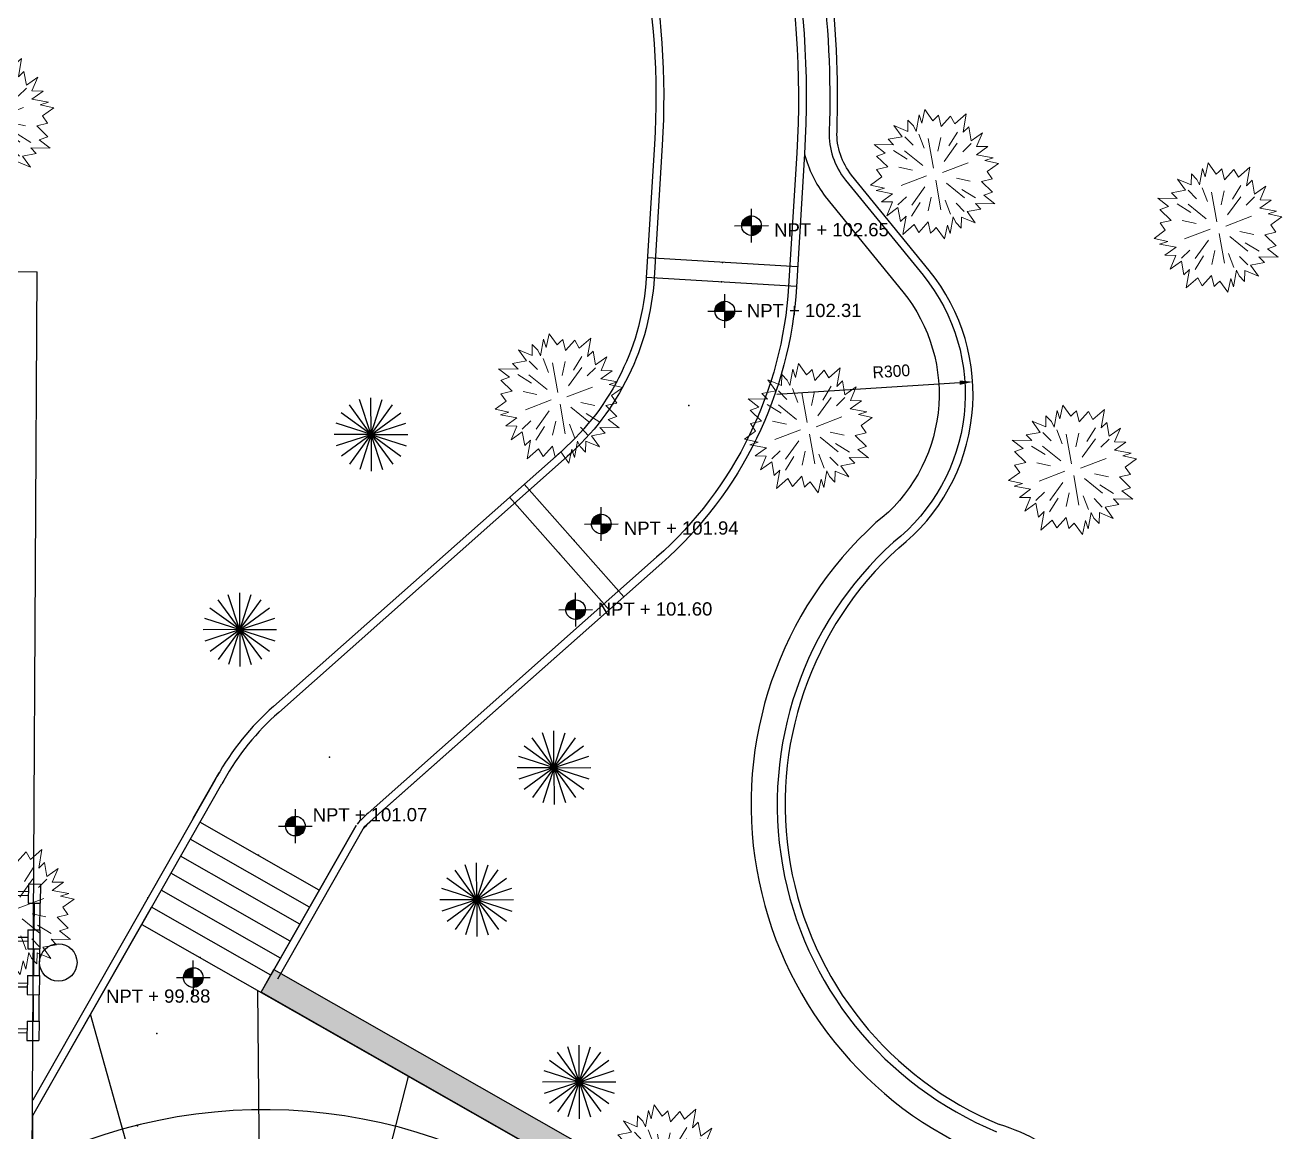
# Model space of a CAD drawing. Header units: millimetres. Extents: x 793 to 3159, y 750 to 2095.
# Drawn here: x 1304.18 to 1323.41, y 1032.08 to 1049.01 of the extents above; entities that cross this region are included whole.
import ezdxf

# ---------------------------------------------------------------- set-up
doc = ezdxf.new("R2010")
doc.units = ezdxf.units.MM
doc.linetypes.add('XR-CASETA$0$CONTINUA', pattern=[0])
for name, color, linetype in [('CVL_PT_PROY', 1, 'Continuous'), ('ID-COTAS', 1, 'Continuous'), ('XR-CASETA$0$A-DETALLES', 6, 'Continuous'), ('XR-CASETA$0$A-EQUIPOS', 1, 'Continuous'), ('XR-CASETA$0$A-NIVEL', 4, 'Continuous'), ('XR-CASETA$0$A-Piso', 1, 'Continuous'), ('XR-CASETA$0$A-PROY', 252, 'Continuous'), ('XR-CASETA$0$A-TEXTO', 1, 'Continuous'), ('XR-CASETA$0$POLIVALENTE$0$A-VEGETACION', 65, 'Continuous'), ('XR-CASETA$1$A-MUROS-BAJO', 3, 'Continuous'), ('XR-CASETA$1$A-PISOS', 1, 'Continuous')]:
    doc.layers.add(name, color=color, linetype=linetype)
doc.layers.add('PLANTAS', color=64, linetype='Continuous', lineweight=5)
doc.styles.add('TEXT', font='GOTHIC.TTF')
doc.styles.add('XR-CASETA$0$kobalt', font='arial.ttf')
doc.dimstyles.new('DIM-GRAL-100', dxfattribs={"dimtxt": 0.18, "dimasz": 0.2, "dimexe": 0.09, "dimexo": 0.05, "dimgap": 0.03, "dimtad": 1, "dimlfac": 100, "dimrnd": 0.2, "dimzin": 12, "dimdsep": 46, "dimtxsty": 'TEXT', "dimcen": 0.09, "dimclrd": 256, "dimclre": 2, "dimclrt": 3, "dimadec": 3, "dimazin": 3, "dimtfac": 1, "dimtofl": 0, "dimtmove": 2, "dimatfit": 3, "dimfxl": 0.09, "dimarcsym": 0})

# ---------------------------------------------------------------- blocks, each defined once
blk = doc.blocks.new('ARBUST~5')
at = {"layer": 'PLANTAS'}
for p, q in [((-0.04871503003803923, 0.1843103827868759), (-0.03871503003804833, 0.2343103827868731)), ((-0.03871503003804833, 0.2343103827868731), (-0.008715030038047189, 0.194310382786874)), ((-0.0987150300380506, 0.1543103827868748), (-0.0987150300380506, 0.194310382786874)), ((-0.0987150300380506, 0.194310382786874), (-0.07871503003804037, 0.1743103827868779)), ((-0.06871503003804946, 0.1543103827868748), (-0.05871503003805856, 0.21431038278687)), ((-0.05871503003805856, 0.21431038278687), (-0.04871503003803923, 0.1843103827868759)), ((-0.008715030038047189, 0.194310382786874), (0.001284969961943716, 0.2043103827868791)), ((0.001284969961943716, 0.2043103827868791), (0.01128496996196304, 0.21431038278687)), ((0.01128496996196304, 0.21431038278687), (0.02128496996195395, 0.1743103827868779)), ((0.02128496996195395, 0.1743103827868779), (0.05440996996196645, 0.2124353827868717)), ((0.07128496996196532, 0.1843103827868759), (0.05440996996196645, 0.2124353827868717)), ((0.07128496996196532, 0.1843103827868759), (0.1119099699619426, 0.2211853827868779)), ((0.1012849699619665, 0.1543103827868748), (0.1119099699619426, 0.2211853827868779)), ((-0.1487150300380335, 0.1743103827868779), (-0.0987150300380506, 0.1543103827868748)), ((-0.1187150300380324, 0.1343103827868717), (-0.1487150300380335, 0.1743103827868779)), ((-0.07871503003804037, 0.1743103827868779), (-0.06871503003804946, 0.1543103827868748)), ((-0.05871503003805856, 0.1443103827868768), (-0.03871503003804833, 0.09431038278687964)), ((0.08128496996195622, 0.1543103827868748), (0.05128496996195508, 0.1043103827868705)), ((0.1012849699619665, 0.1543103827868748), (0.1212849699619483, 0.1743103827868779)), ((0.1212849699619483, 0.1743103827868779), (0.1312849699619676, 0.1243103827868737)), ((0.1312849699619676, 0.1243103827868737), (0.1712849699619596, 0.1543103827868748)), ((0.1712849699619596, 0.1543103827868748), (0.1512849699619494, 0.1043103827868705)), ((-0.1787150300380347, 0.07431038278686941), (-0.2187150300380551, 0.1043103827868705)), ((-0.1487150300380335, 0.1043103827868705), (-0.2180900300380415, 0.1043103827868705)), ((-0.1687150300380438, 0.1243103827868737), (-0.1187150300380324, 0.1343103827868717)), ((-0.1487150300380335, 0.1043103827868705), (-0.1687150300380438, 0.1243103827868737)), ((-0.1087150300380415, 0.1343103827868717), (-0.07871503003804037, 0.1043103827868705)), ((-0.02434003003804719, 0.1293103827868762), (-0.003715030038051736, 0.02243538278687396)), ((0.01128496996196304, 0.08431038278687453), (0.02128496996195395, 0.1343103827868717)), ((0.08128496996195622, 0.1143103827868757), (0.03503496996194144, 0.04743538278687964)), ((0.1312849699619676, 0.1143103827868757), (0.1012849699619665, 0.08431038278687453)), ((0.1912849699619414, 0.1043103827868705), (0.1512849699619494, 0.07431038278686941)), ((0.1512849699619494, 0.1043103827868705), (0.1912849699619414, 0.1043103827868705)), ((-0.1687150300380438, 0.02431038278687225), (-0.2099650300380347, 0.06306038278687964)), ((-0.1787150300380347, 0.07431038278686941), (-0.2093400300380495, 0.06306038278687964)), ((-0.1487150300380335, 0.08431038278687453), (-0.0987150300380506, 0.05431038278687339)), ((-0.1087150300380415, 0.08431038278687453), (-0.04246503003804492, 0.03243538278687907)), ((0.1512849699619494, 0.07431038278686941), (0.2112849699619517, 0.0643103827868785)), ((0.2112849699619517, 0.0643103827868785), (0.1812849699619505, 0.05431038278687339)), ((0.1812849699619505, 0.05431038278687339), (0.2312849699619619, 0.04431038278687538)), ((-0.2087150300380358, 0.01431038278687424), (-0.1687150300380438, 0.02431038278687225)), ((-0.1893400300380392, -0.0119396172131232), (-0.2087150300380358, 0.01431038278687424)), ((-0.07871503003804037, 0.01431038278687424), (-0.1287150300380517, 0.02431038278687225)), ((0.1212849699619483, 0.04431038278687538), (0.02940996996196077, 0.00743538278687339)), ((0.2312849699619619, 0.04431038278687538), (0.1912849699619414, 0.01431038278687424)), ((0.1912849699619414, 0.01431038278687424), (0.2100349699619528, -0.0119396172131232)), ((-0.2293400300380313, -0.04193961721312434), (-0.1893400300380392, -0.0119396172131232)), ((-0.1793400300380483, -0.05193961721312945), (-0.2293400300380313, -0.04193961721312434)), ((-0.1193400300380461, -0.04193961721312434), (-0.02746503003805856, -0.005064617213129452)), ((-0.07934003003805401, -0.1119396172131246), (-0.03309003003803923, -0.04506461721312149)), ((0.0262849699619494, -0.1269396172131252), (0.005659969961953948, -0.02006461721313002)), ((0.1106599699619437, -0.08193961721313059), (0.04440996996194713, -0.03006461721312093)), ((0.08065996996194258, -0.0119396172131232), (0.1306599699619539, -0.02193961721312832)), ((0.2106599699619665, -0.0119396172131232), (0.170659969961946, -0.02193961721312832)), ((0.170659969961946, -0.02193961721312832), (0.2119099699619653, -0.06068961721312149)), ((-0.2093400300380495, -0.06193961721312036), (-0.1793400300380483, -0.05193961721312945)), ((-0.1493400300380472, -0.07193961721312547), (-0.2093400300380495, -0.06193961721312036)), ((-0.1893400300380392, -0.1019396172131266), (-0.1493400300380472, -0.07193961721312547)), ((-0.129340030038037, -0.1119396172131246), (-0.09934003003803582, -0.08193961721313059)), ((-0.00934003003803241, -0.08193961721313059), (-0.01934003003805174, -0.1319396172131277)), ((0.1506599699619642, -0.08193961721313059), (0.1006599699619528, -0.05193961721312945)), ((0.1806599699619653, -0.07193961721312547), (0.2112849699619517, -0.06068961721312149)), ((0.1806599699619653, -0.07193961721312547), (0.2206599699619574, -0.1019396172131266)), ((-0.1493400300380472, -0.1019396172131266), (-0.1893400300380392, -0.1019396172131266)), ((-0.1693400300380574, -0.1519396172131238), (-0.1493400300380472, -0.1019396172131266)), ((-0.129340030038037, -0.1219396172131226), (-0.1693400300380574, -0.1519396172131238)), ((-0.1193400300380461, -0.1719396172131269), (-0.129340030038037, -0.1219396172131226)), ((-0.07934003003805401, -0.1519396172131238), (-0.04934003003805287, -0.1019396172131266)), ((0.06065996996196077, -0.1419396172131258), (0.04065996996195054, -0.0919396172131215)), ((0.1106599699619437, -0.1319396172131277), (0.08065996996194258, -0.1019396172131266)), ((0.170659969961946, -0.1219396172131226), (0.120659969961963, -0.1319396172131277)), ((0.120659969961963, -0.1319396172131277), (0.1506599699619642, -0.1719396172131269)), ((0.1506599699619642, -0.1019396172131266), (0.2200349699619437, -0.1019396172131266)), ((0.1506599699619642, -0.1019396172131266), (0.170659969961946, -0.1219396172131226)), ((-0.09934003003803582, -0.1519396172131238), (-0.1193400300380461, -0.1719396172131269)), ((-0.09934003003803582, -0.1519396172131238), (-0.1099650300380404, -0.2188146172131269)), ((-0.01934003003805174, -0.1719396172131269), (-0.05246503003803582, -0.2100646172131277)), ((-0.00934003003803241, -0.211939617213126), (-0.01934003003805174, -0.1719396172131269)), ((0.07065996996195167, -0.1519396172131238), (0.06065996996196077, -0.211939617213126)), ((0.08065996996194258, -0.1719396172131269), (0.07065996996195167, -0.1519396172131238)), ((0.1006599699619528, -0.19193961721313), (0.08065996996194258, -0.1719396172131269)), ((0.1506599699619642, -0.1719396172131269), (0.1006599699619528, -0.1519396172131238)), ((0.1006599699619528, -0.1519396172131238), (0.1006599699619528, -0.19193961721313)), ((-0.06934003003803468, -0.1819396172131249), (-0.1099650300380404, -0.2188146172131269)), ((-0.06934003003803468, -0.1819396172131249), (-0.05246503003803582, -0.2100646172131277)), ((0.0006599699619584953, -0.2019396172131209), (-0.00934003003803241, -0.211939617213126)), ((0.0106599699619494, -0.19193961721313), (0.0006599699619584953, -0.2019396172131209)), ((0.04065996996195054, -0.2319396172131221), (0.0106599699619494, -0.19193961721313)), ((0.05065996996194144, -0.1819396172131249), (0.04065996996195054, -0.2319396172131221)), ((0.06065996996196077, -0.211939617213126), (0.05065996996194144, -0.1819396172131249))]:
    blk.add_line(p, q, dxfattribs=at)
blk = doc.blocks.new('XR-CASETA$0$TALUD')
at = {"layer": 'XR-CASETA$0$A-DETALLES'}
for p in [(2330.752627120654, 753.3849494958351), (2371.827294600838, 720.1243533918725)]:
    blk.add_line(p, (2372.445077868393, 752.5915068893034), dxfattribs=at)
blk = doc.blocks.new('XR-CASETA$0$NIVEL')
for p, q in [((0, -0.2554373083977452), (0, 0.2554373083977452)), ((-0.2554373083983137, 0), (0.2554373083983137, 0)), ((-0.1484046465194524, -4.01701645387e-05), (-2.8422e-12, 0.1483644763520715)), ((-0.1480846658097334, 0.009740250192408), (-0.0097402502161685, 0.1480846657868824)), ((-0.147013592344706, 0.0202717633055727), (-0.0202717633302427, 0.147013592320036)), ((-0.1449608939166183, 0.0317849013808882), (-0.0317849014037393, 0.1449608938937672)), ((-0.1415157178672644, 0.0446905170765604), (-0.0446905171003209, 0.1415157178444133)), ((-0.1389040367286043, -2.09184e-11), (-2.8422e-12, 0.1389040367048437)), ((-0.1357886857114181, 0.0598779888814534), (-0.0598779889043044, 0.1357886856876576)), ((-0.1294435970813765, -2.09184e-11), (-2.8422e-12, 0.129443597057616)), ((-0.1247601133901526, 0.0803670008499467), (-0.0803670008727977, 0.1247601133673015)), ((-0.1199831574341488, -2.09184e-11), (-2.8422e-12, 0.1199831574103882)), ((-0.1105227177860115, -2.09184e-11), (-2.8422e-12, 0.1105227177631605)), ((-0.1010622781387838, -2.09184e-11), (-2.8422e-12, 0.1010622781150232)), ((-0.091601838491556, -2.09184e-11), (-2.8422e-12, 0.0916018384677955)), ((-0.0821413988434188, -2.09184e-11), (-2.8422e-12, 0.0821413988205677)), ((-0.072680959196191, -2.09184e-11), (-2.8422e-12, 0.0726809591724305)), ((-0.0632205195489633, -2.09184e-11), (-2.8422e-12, 0.0632205195252027)), ((-0.05376007990082599, -2.09184e-11), (-2.8422e-12, 0.0537600798779749)), ((-0.0442996402535982, -2.09184e-11), (-2.8422e-12, 0.0442996402307472)), ((-0.0348392006063705, -2.09184e-11), (-2.8422e-12, 0.0348392005835194)), ((-0.0253787609582332, -2.09184e-11), (-2.8422e-12, 0.0253787609353822)), ((-0.015918321311915, -2.09184e-11), (-2.8422e-12, 0.0159183212881544)), ((-0.0064578816646872, -2.09184e-11), (-2.8422e-12, 0.0064578816400172)), ((-2.8422e-12, -0.0030025580072106), (0.0030025579834501, -2.09184e-11)), ((-2.8422e-12, -0.0124629976544384), (0.0124629976306778, -2.09184e-11)), ((-2.8422e-12, -0.0219234373016661), (0.0219234372779056, -2.09184e-11)), ((-2.8422e-12, -0.0313838769488939), (0.0313838769260428, -2.09184e-11)), ((-2.8422e-12, -0.0408443165970312), (0.0408443165732706, -2.09184e-11)), ((-2.8422e-12, -0.0503047562442589), (0.0503047562204984, -2.09184e-11)), ((-2.8422e-12, -0.0597651958914867), (0.0597651958686356, -2.09184e-11)), ((-2.8422e-12, -0.0692256355396239), (0.0692256355158634, -2.09184e-11)), ((-2.8422e-12, -0.0786860751868517), (0.0786860751630911, -2.09184e-11)), ((-2.8422e-12, -0.0881465148340794), (0.0881465148112284, -2.09184e-11)), ((-2.8422e-12, -0.0976069544822167), (0.0976069544584562, -2.09184e-11)), ((-2.8422e-12, -0.1070673941285349), (0.1070673941056839, -2.09184e-11)), ((-2.8422e-12, -0.1165278337766722), (0.1165278337538211, -2.09184e-11)), ((-2.8422e-12, -0.1259882734238999), (0.1259882734010489, -2.09184e-11)), ((-2.8422e-12, -0.1354487130720372), (0.1354487130473672, -2.09184e-11)), ((-2.8422e-12, -0.144909152719265), (0.1449091526955044, -2.09184e-11)), ((0.0060899468461457, -0.1482796455184143), (0.1482796454946538, -0.0060899468689968)), ((0.0163261410615405, -0.1475038909502473), (0.1475038909273962, -0.0163261410843916)), ((0.0274457977265001, -0.1458446739334249), (0.1458446739096644, -0.0274457977493512)), ((0.0397760712793343, -0.1429748400269091), (0.142974840004058, -0.0397760713021853)), ((0.0539669818025459, -0.1382443691509252), (0.1382443691280741, -0.053966981825397)), ((0.0717826238477528, -0.129889166754765), (0.1298891667310045, -0.0717826238706039))]:
    blk.add_line(p, q)
blk.add_circle((0, 0), 0.1484046519540825)
blk = doc.blocks.new('XR-CASETA$0$POLIVALENTE$0$ZACATON')
at = {"color": 0, "linetype": 'ByBlock'}
for p, q in [((0.0055172738583451, 0.0008738503321979), (-0.3524816603129466, 0.4936171108735153)), ((0.0038022460161073, 0), (-0.1844089317831958, 0.5792544434253842)), ((-0.0017150278421241, 0.0008738503321979), (0.3562839063291676, 0.4936171108735153)), ((0, 0), (0.1882111777993032, 0.5792544434253842)), ((0.0019011230081105, -0.0003011083035744), (0.0019011230081105, 0.6087630571803402)), ((0.006878327660047, 0.0022349041338998), (-0.4858649328813272, 0.3602338383051915)), ((-0.003076081643826, 0.0022349041338998), (0.4896671788974345, 0.3602338383051915)), ((0.0080532862957625, 0.0058510549841344), (-0.6010108791881521, 0.0058510549841344)), ((0.0077521779921881, 0.0039499319760239), (-0.5715022654331962, 0.1921611097753839)), ((0.0077521779921881, 0.0077521779921881), (-0.5715022654331962, -0.1804589998071151)), ((0.006878327660047, 0.009467205834368999), (-0.4858649328813272, -0.3485317283369227)), ((0.0055172738583451, 0.0108282596360709), (-0.3524816603129466, -0.4819150009052465)), ((0.0038022460161073, 0.011702109968212), (-0.1844089317831958, -0.5675523334571722)), ((-0.0042510402796552, 0.0058510549841344), (0.6048131252042594, 0.0058510549841344)), ((-0.003949931975967, 0.0039499319760239), (0.5753045114493034, 0.1921611097753839)), ((-0.003949931975967, 0.0077521779921881), (0.5753045114493034, -0.1804589998071151)), ((-0.003076081643826, 0.009467205834368999), (0.4896671788974345, -0.3485317283369227)), ((-0.0017150278421241, 0.0108282596360709), (0.3562839063291676, -0.4819150009052465)), ((0, 0.011702109968212), (0.1882111777993032, -0.5675523334571722)), ((0.0019011230081105, 0.0120032182718433), (0.0019011230081105, -0.5970609472120714))]:
    blk.add_line(p, q, dxfattribs=at)
blk = doc.blocks.new('XR-CASETA$0$A$C0A122B2D')
at = {"linetype": 'XR-CASETA$0$CONTINUA', "ltscale": 0.5}
for p, q in [((-1.231272707475397, 1.343500000000005), (-1.231272707475454, 0.7565000000000169)), ((-1.231272707475397, 1.343500000000005), (-1.211272707475416, 1.343500000000005)), ((-1.211272707475416, 1.343500000000005), (-1.211272707475416, 0.7565000000000169)), ((-0.8591516276105721, 1.271834949514243), (-1.211272707475359, 1.33964829396325)), ((-0.8591516276105721, 1.271834949514186), (-0.8591516276105153, 0.8281650504858362)), ((-0.4692727074753975, 1.196750000000008), (-0.4692727074753975, 0.903250000000014)), ((-0.4692727074753975, 1.196750000000008), (-0.2863119862089434, 1.196750000000008)), ((-0.2863119862089434, 1.196750000000008), (-0.2863119862089434, 0.903250000000014)), ((-0.8591516276105153, 1.079999999999984), (-0.4692727074753975, 1.079999999999984)), ((-0.8591516276105153, 1.020000000000038), (-0.4692727074753975, 1.020000000000038)), ((-0.8591516276105721, 0.8281650504857793), (-1.211272707475359, 0.7603517060367722)), ((-0.4692727074753975, 0.903250000000014), (-0.2863119862089434, 0.903250000000014)), ((-0.3777923468421704, 0.903250000000014), (-0.3777923468421704, 0.4967500000000201)), ((-0.2863119862089434, 0.4967500000000201), (-0.2863119862089434, 0.903250000000014)), ((-1.211272707475416, 0.7565000000000169), (-1.231272707475454, 0.7565000000000169)), ((-1.231272707475454, 0.6435000000000173), (-1.231272707475454, 0.0564999999999714)), ((-1.231272707475454, 0.6435000000000173), (-1.211272707475416, 0.6435000000000173)), ((-1.211272707475416, 0.6435000000000173), (-1.211272707475416, 0.0564999999999714)), ((-0.8591516276105721, 0.5718349495141979), (-1.211272707475359, 0.6396482939632621)), ((-0.8591516276105721, 0.5718349495141979), (-0.8591516276105721, 0.1281650504857907)), ((-0.4692727074753975, 0.4967500000000201), (-0.4692727074753975, 0.2032500000000255)), ((-0.4692727074753975, 0.4967500000000201), (-0.2863119862089434, 0.4967500000000201)), ((-0.2863119862089434, 0.4967500000000201), (-0.2863119862089434, 0.2032500000000255)), ((-0.8591516276105721, 0.3799999999999954), (-0.4692727074753975, 0.3799999999999954)), ((-0.8591516276105721, 0.3199999999999932), (-0.4692727074753975, 0.3199999999999932)), ((-0.4692727074753975, 0.2032500000000255), (-0.2863119862089434, 0.2032500000000255)), ((-0.3777923468421704, 0.2032500000000255), (-0.3777923468421704, -0.2032500000000255)), ((-0.2863119862089434, -0.2032500000000255), (-0.2863119862089434, 0.2032500000000255)), ((-1.211272707475416, 0.0564999999999714), (-1.231272707475454, 0.0564999999999714)), ((-0.8591516276105721, 0.1281650504857907), (-1.211272707475359, 0.0603517060367835)), ((-1.231272707475454, -0.0565000000000282), (-1.231272707475454, -0.6435000000000173)), ((-1.231272707475454, -0.0565000000000282), (-1.211272707475416, -0.0565000000000282)), ((-1.211272707475416, -0.0565000000000282), (-1.211272707475416, -0.6435000000000173)), ((-0.8591516276105721, -0.1281650504857907), (-1.211272707475359, -0.0603517060367835)), ((-0.8591516276105721, -0.1281650504857907), (-0.8591516276105721, -0.5718349495141979)), ((-0.8591516276105721, -0.3199999999999932), (-0.4692727074754544, -0.3199999999999932)), ((-0.8591516276105721, -0.3799999999999954), (-0.4692727074754544, -0.3799999999999954)), ((-0.4692727074753975, -0.2032500000000255), (-0.4692727074754544, -0.4967500000000201)), ((-0.4692727074753975, -0.2032500000000255), (-0.2863119862089434, -0.2032500000000255)), ((-0.2863119862089434, -0.2032500000000255), (-0.2863119862090002, -0.4967500000000201)), ((-0.8591516276105721, -0.5718349495141979), (-1.211272707475359, -0.6396482939632621)), ((-0.4692727074754544, -0.4967500000000201), (-0.2863119862090002, -0.4967500000000201)), ((-0.3777923468422273, -0.4967500000000201), (-0.3777923468421704, -0.903250000000014)), ((-0.2863119862090002, -0.903250000000014), (-0.2863119862090002, -0.4967500000000201)), ((-1.211272707475416, -0.6435000000000173), (-1.231272707475454, -0.6435000000000173)), ((-1.231272707475454, -0.7565000000000169), (-1.231272707475454, -1.343500000000005)), ((-1.231272707475454, -0.7565000000000169), (-1.211272707475416, -0.7565000000000169)), ((-1.211272707475416, -0.7565000000000169), (-1.211272707475416, -1.343500000000005)), ((-0.8591516276105721, -0.8281650504857793), (-1.211272707475359, -0.7603517060367722)), ((-0.8591516276105721, -0.8281650504857793), (-0.8591516276105153, -1.271834949514186)), ((-0.4692727074753975, -0.903250000000014), (-0.4692727074753975, -1.196750000000008)), ((-0.4692727074753975, -0.903250000000014), (-0.2863119862090002, -0.903250000000014)), ((-0.2863119862090002, -0.903250000000014), (-0.2863119862090002, -1.196750000000008)), ((-0.8591516276105153, -1.020000000000038), (-0.4692727074753975, -1.020000000000038)), ((-0.8591516276105153, -1.079999999999984), (-0.4692727074753975, -1.079999999999984)), ((-1.211272707475416, -1.343500000000005), (-1.231272707475454, -1.343500000000005)), ((-0.8591516276105721, -1.271834949514186), (-1.211272707475359, -1.33964829396325)), ((-0.4692727074753975, -1.196750000000008), (-0.2863119862090002, -1.196750000000008))]:
    blk.add_line(p, q, dxfattribs=at)
blk.add_circle((0, 0), 0.2863119862089718, dxfattribs=at)
blk = doc.blocks.new('*D63')
at = {"layer": 'Defpoints', "color": 0, "transparency": 16777216}
for p in [(1318.670670259063, 1043.554004174351, -314.8278380833764), (1315.67655931917, 1043.366122084715, -314.8278380833764)]:
    blk.add_point(p, dxfattribs=at)
at = {"layer": 'ID-COTAS', "lineweight": -2, "transparency": 16777216}
blk.add_line((1315.67655931917, 1043.366122084715), (1318.47106286307, 1043.541478701709), dxfattribs=at)
at = {"layer": 'ID-COTAS', "transparency": 16777216}
blk.add_solid([(1318.468975284296, 1043.574746601041), (1318.473150441844, 1043.508210802377), (1318.670670259063, 1043.554004174351)], dxfattribs=at)
at = {"layer": 'ID-COTAS', "color": 3, "transparency": 16777216, "insert": (1317.425526150429, 1043.713997255381), "char_height": 0.18, "attachment_point": 5, "rotation": 3.590633396811869, "style": 'TEXT'}
blk.add_mtext('R300', dxfattribs=at)

msp = doc.modelspace()

# ---------------------------------------------------------------- hatches: boundary and pattern name
at = {"layer": 'XR-CASETA$1$A-PISOS', "linetype": 'XR-CASETA$0$CONTINUA', "ltscale": 0.5}
h = msp.add_hatch(color=1, dxfattribs=at)
h.dxf.hatch_style = 1
h.paths.add_polyline_path([(1319.906422104454, 1027.30966670355), (1317.778358837244, 1023.573321925217), (1317.43078178211, 1023.771287050768), (1319.559511166486, 1027.508801362269), (1307.785569369228, 1034.216287383848), (1307.98353449478, 1034.563864438983), (1320.104387230007, 1027.657243758452)])

# ---------------------------------------------------------------- linework, layer by layer
at = {"layer": 'CVL_PT_PROY', "color": 1}
for p in [(1314.844541222743, 1045.380902130737, -96.5458544233042), (1314.826281052071, 1045.081458369461, -96.5458544233042), (1314.330546813519, 1043.192562364892, 293.516821596038), (1312.573622398111, 1041.12750679223, -96.5458544233042), (1312.349129705583, 1040.928501689278, -96.5458544233042), (1308.832077522631, 1037.810755076354, -96.5458544233042), (1307.746654237537, 1036.316270838307, -96.5458544233042), (1306.052925546324, 1035.661732092664, -2.173316344459636), (1306.85398815085, 1034.746672988116, -96.5458544233042), (1308.087796151859, 1034.504454780875, -2.173316344459636), (1306.19434859041, 1033.586811701793, -96.5458544233042), (1304.29805936538, 1032.578734026274, 304.0710855997226), (1305.895648099943, 1032.173802124952, 293.516821596038)]:
    msp.add_point(p, dxfattribs=at)
at = {"layer": 'XR-CASETA$0$A-EQUIPOS', "linetype": 'XR-CASETA$0$CONTINUA', "ltscale": 0.5}
for p, q in [((1315.9924089743, 1045.310904809828, -96.5458544233042), (1313.696673471186, 1045.450899451646, -96.5458544233042)), ((1315.974148803628, 1045.011461048552, -96.5458544233042), (1313.678413300514, 1045.151455690371, -96.5458544233042)), ((1313.336475292763, 1040.26695147087, -96.5458544233042), (1311.810769503459, 1041.988062113591, -96.5458544233042)), ((1313.111982600234, 1040.067946367918, -96.5458544233042), (1311.58627681093, 1041.789057010638, -96.5458544233042)), ((1305.962044331254, 1035.254889783085, 798.6561040282966), (1307.186607934949, 1037.406319771537, 560.6524112443844)), ((1306.748175320101, 1036.878626080722, 625.5957334664968), (1307.146733933965, 1037.578851819328, 548.1326914491146))]:
    msp.add_line(p, q, dxfattribs=at)
for points, elevation in [([(1308.900578684425, 1060.172561310684), (1309.956272988768, 1059.442237607401, -0.2624118447252314), (1315.978245416095, 1047.050144350801), (1315.854128786093, 1045.014788209175, -0.1987060570807632), (1313.835311753795, 1040.869514519852), (1309.421741263752, 1036.95703505397, 0.03015137227273403), (1309.253919486607, 1036.789155045239, 0.03015137227273403)], 293.516821596038), ([(1308.968849653564, 1060.271248061431), (1310.024543957905, 1059.540924358148, -0.2624118447252327), (1316.098022920604, 1047.042840282532), (1315.973906290604, 1045.007484140906, -0.1987060570807574), (1313.914913794976, 1040.779717442841), (1309.501343304933, 1036.867237976959, 0.03015137227274338), (1309.343744174112, 1036.709584161653, 0.03015137227274338)], 293.516821596038), ([(1307.660322745092, 1058.379752005446), (1308.716017049434, 1057.649428302163, -0.2624118447252291), (1313.802287417489, 1047.18283492435), (1313.678170787489, 1045.147478782724, -0.1987060570807481), (1312.389208005673, 1042.500828085562), (1307.97563751563, 1038.58834861968, 0.08365686461683655), (1307.110017922872, 1037.51480819242), (1307.081684009606, 1037.466079982309)], 293.516821596038), ([(1307.72859371423, 1058.478438756192), (1308.784288018572, 1057.74811505291, -0.2624118447252277), (1313.922064922, 1047.175530856081), (1313.797948291999, 1045.140174714456, -0.1987060570807444), (1312.468810046854, 1042.41103100855), (1308.055239556811, 1038.498551542668, 0.0837127602257779), (1307.214211912959, 1037.455273018914), (1307.185421580024, 1037.405759865567)], 293.516821596038), ([(1316.098022920604, 1047.042840282528), (1315.973906290604, 1045.007484140906, -0.1987060570807616), (1313.914913794976, 1040.779717442841), (1309.364390578101, 1036.745834063112)], 293.516821596038), ([(1316.098022920604, 1047.042840282532, 0.1019943285366502), (1316.415068331911, 1046.388725710355), (1317.600655217889, 1044.930812141095, -0.4215933303068283), (1317.190102508594, 1041.399794520186), (1317.190102508594, 1041.399794520186)], 273.437445609977)]:
    msp.add_lwpolyline(points, format="xyb", dxfattribs=dict(at, elevation=elevation))
msp.add_arc((1321.094359983254, 1037.091215608802, 293.516821596038), 5.814385493245787, 132.1815798179953, 247.6538667571778, dxfattribs=at)
at = {"layer": 'XR-CASETA$0$A-Piso', "linetype": 'XR-CASETA$0$CONTINUA', "ltscale": 0.5}
for p, q in [((1307.081684009603, 1037.466079982304, 304.0710855997226), (1304.29805936538, 1032.578734026274, 304.0710855997226)), ((1309.2394710578, 1036.768973699239, -2.173316344459636), (1307.934043213566, 1034.4769701752, -2.173316344459636)), ((1309.364390578101, 1036.745834063112, -2.173316344459636), (1308.038316330153, 1034.417580637465, -2.173316344459636))]:
    msp.add_line(p, q, dxfattribs=at)
at = {"layer": 'XR-CASETA$0$A-Piso', "color": 3, "linetype": 'XR-CASETA$0$CONTINUA', "ltscale": 0.5}
for points, elevation in [([(1306.758866028641, 1063.713670136976), (1307.155663849648, 1063.774714227329, 0.2152446887221911), (1309.441666406306, 1060.441119854275, -0.2202090993140464), (1316.354331963467, 1049.856526199097, -0.04184789699122347), (1316.475062745142, 1047.387598023769, 0.1815427403106719), (1316.725406380091, 1046.641095074287), (1317.910993266069, 1045.183181505028, -0.4187101428520335), (1317.458695465094, 1041.103386315647)], 273.437445609977), ([(1317.53927335157, 1041.014463854124, 0.417981259466462), (1318.004094680523, 1045.258892314207), (1316.818507794545, 1046.716805883467, -0.1815427403107011), (1316.594986691912, 1047.383326374075, 0.04187908525943335), (1316.473071923889, 1049.87387041615, 0.2200963205854356), (1309.510659617005, 1060.539561295805)], 293.516821596038)]:
    msp.add_lwpolyline(points, format="xyb", dxfattribs=dict(at, elevation=elevation))
at = {"layer": 'XR-CASETA$1$A-MUROS-BAJO', "linetype": 'XR-CASETA$0$CONTINUA', "ltscale": 0.5, "elevation": 294.0100260590526}
msp.add_lwpolyline([(1317.778358837244, 1023.573321925217), (1317.43078178211, 1023.771287050768), (1319.558845049552, 1027.507631829103), (1307.785569369228, 1034.216287383848), (1307.98353449478, 1034.563864438983), (1320.104387230007, 1027.657243758452)], close=True, dxfattribs=at)
at = {"layer": 'XR-CASETA$1$A-PISOS', "color": 1, "linetype": 'XR-CASETA$0$CONTINUA', "ltscale": 0.5}
for p, q in [((1308.676412434333, 1035.780384130789, 304.0710855997226), (1306.851632896509, 1036.81970103977, 608.3446596794142)), ((1307.785569369228, 1034.216287383848, 304.0710855997226), (1309.239471057796, 1036.768973699241, 184.2782667289099)), ((1308.527938590225, 1035.519701339904, 304.0710855997226), (1306.703159052402, 1036.559018248652, 608.3446596794142)), ((1308.37946474612, 1035.259018548554, 304.0710855997226), (1306.554685207829, 1036.298335457765, 608.3446596794142)), ((1308.230990902013, 1034.998335757436, 304.0710855997226), (1306.406211363954, 1036.037652666648, 608.3446596794142)), ((1308.082517057906, 1034.737652966319, 304.0710855997226), (1306.257737519616, 1035.776969875297, 608.3446596794142)), ((1304.29668273128, 1032.33385005383, 608.3446596794142), (1306.109263675742, 1035.516287084181, 304.0710855997226)), ((1307.934043213566, 1034.4769701752, 304.0710855997226), (1306.109263675742, 1035.51628708418, 608.3446596794142)), ((1318.993683659351, 1027.829725888, 608.3446596794142), (1307.785569369228, 1034.216287383848, 302.5026234395366))]:
    msp.add_line(p, q, dxfattribs=at)
at = {"layer": 'XR-CASETA$1$A-PISOS', "color": 1, "linetype": 'XR-CASETA$0$CONTINUA', "ltscale": 0.5, "elevation": 608.3446596794142}
msp.add_lwpolyline([(1305.960789831404, 1035.255604292829), (1319.558845049553, 1027.507631829103), (1317.43078178211, 1023.771287050768), (1316.865533625269, 1024.093228389376), (1313.450660393448, 1018.097567798309), (1313.450672693376, 1018.097558631561), (1313.251375334192, 1017.747642509864), (1304.243274067052, 1022.833193521166), (1304.29668273128, 1032.33385005383)], close=True, dxfattribs=at)
at = {"layer": 'XR-CASETA$1$A-PISOS', "color": 3, "elevation": -96.5458544233042}
for points in [[(1304.292565575037, 1031.60146537582), (1304.29668273128, 1032.33385005383), (1305.962044331254, 1035.254889783084), (1319.558845049553, 1027.507631829103), (1317.529764345369, 1023.945075578143), (1316.808109766017, 1024.356099370864), (1315.62354279681, 1022.257860813701, 0.6436746733936217)], [(1304.292565575037, 1031.60146537582), (1304.279042666126, 1029.195928469922, -1.019757419304929), (1311.193973834223, 1019.373042624667), (1310.995380304364, 1019.021271376281), (1312.798577244057, 1018.003271050935), (1312.999396578954, 1018.352436996456), (1313.292844866848, 1018.184176829335), (1315.62354279681, 1022.257860813701, 0.6436746733935899)]]:
    msp.add_lwpolyline(points, format="xyb", close=True, dxfattribs=at)
at = {"layer": 'XR-CASETA$1$A-PISOS', "color": 3, "elevation": -96.53950442330421}
for points in [[(1307.794487877653, 1028.301590571289), (1307.737140469033, 1034.243465747612)], [(1306.22181801646, 1030.139665314779), (1305.179656975495, 1033.884131126947)], [(1309.33138809815, 1030.169677016608), (1310.042508765898, 1032.929900697588)]]:
    msp.add_lwpolyline(points, dxfattribs=at)
at = {"layer": 'XR-CASETA$1$A-PISOS', "color": 3, "elevation": 273.437445609977}
msp.add_lwpolyline([(1320.807919573488, 1027.841779795889, 0.4801925087924375), (1319.081429355962, 1032.194417875324)], format="xyb", dxfattribs=at)
at = {"layer": 'XR-CASETA$1$A-PISOS', "color": 3}
for radius in [5.414385493245787, 5.294385493414654]:
    msp.add_arc((1321.094359983254, 1037.091215608802, 293.516821596038), radius, 132.1815798179953, 247.6538667571778, dxfattribs=at)

# ---------------------------------------------------------------- block references
at = {"xscale": 4.231523550085398, "yscale": 4.231523550085398, "zscale": 4.231523550085398, "rotation": 358.9964801491151}
for p in [(1303.634092559748, 1047.574255029989, 5.599145576695776), (1318.082436305009, 1046.725078947669, 6.426145576695774), (1322.417791512188, 1045.9080249546, 6.636145576695782), (1312.337501804392, 1043.296168831668, 5.622145576695786), (1316.152067682754, 1042.838290944419, 5.83214557669578), (1320.193585905207, 1042.204411257429, 6.069145576695774), (1303.94518256832, 1035.47195041448, 4.047145576695783), (1313.945138337076, 1031.499203553311, 4.189145576695779)]:
    msp.add_blockref('ARBUST~5', p, dxfattribs=at)
at = {"layer": 'XR-CASETA$0$A-EQUIPOS', "linetype": 'XR-CASETA$0$CONTINUA', "ltscale": 0.5, "rotation": 359.4402060541608}
msp.add_blockref('XR-CASETA$0$A$C0A122B2D', (1304.684773006387, 1034.672601539537, 294.3851119196671), dxfattribs=at)
at = {"layer": 'XR-CASETA$0$A-NIVEL', "linetype": 'XR-CASETA$0$CONTINUA', "extrusion": (-0.01568037189736641, 0.003726592304422413, 0.9998701107878748), "xscale": 1.012500000000004, "yscale": 1.012500000000004, "zscale": 1.012500000000004, "rotation": 103.5444713836234}
for p in [(-1321.719200187036, 1036.11145683612, -113.2627713154541), (-1320.353742394483, 1036.016683577008, -113.2627058230853), (-1316.748320071648, 1034.931272674416, -113.2438977853345), (-1315.38340489141, 1034.852711301143, -113.2438322929657), (-1311.170126374272, 1032.970449864345, -18.83533754939465), (-1308.556010258867, 1031.986411929118, -18.81942799430988)]:
    msp.add_blockref('XR-CASETA$0$NIVEL', p, dxfattribs=at)
at = {"layer": 'XR-CASETA$0$A-PROY', "linetype": 'XR-CASETA$0$CONTINUA', "ltscale": 0.5, "extrusion": (-0.01568037189736641, 0.003726592304422412, 0.9998701107878748), "rotation": 104.1320242309767}
msp.add_blockref('XR-CASETA$0$TALUD', (-9.44209364779303, -1084.947425541697, 277.5756145298159), dxfattribs=at)
at = {"layer": 'XR-CASETA$0$POLIVALENTE$0$A-VEGETACION', "transparency": 33554687, "xscale": 0.9329719726108, "yscale": 0.9329719726108, "zscale": 0.9329719726108, "rotation": 0.1804474504851615}
for p in [(1309.466436386079, 1042.743109069376, -2.173316344459579), (1307.458987857879, 1039.757904651276, 298.0100260590526), (1312.263511077965, 1037.6465262549, -2.173316344459636), (1311.083262853967, 1035.626383499416, 296.5100260590526), (1312.649325586514, 1032.839680488745, -2.173316344459636)]:
    msp.add_blockref('XR-CASETA$0$POLIVALENTE$0$ZACATON', p, dxfattribs=at)

# ---------------------------------------------------------------- texts
at = {"layer": 'XR-CASETA$0$A-TEXTO', "extrusion": (-0.01568037189736641, 0.003726592304422413, 0.9998701107878748), "char_height": 0.2024999999999996, "attachment_point": 1, "text_direction": (0.9998724490299268, 0.003093856482893993, 0.01566887752711647), "style": 'XR-CASETA$0$kobalt'}
for s, insert in [('NPT + 102.65', (1315.633618804954, 1045.978599833131, -96.54417461073035)), ('NPT + 102.31', (1315.216578045161, 1044.743377922533, -96.54563659884631)), ('NPT + 101.94', (1313.335904541728, 1041.415339033081, -96.54432470168672)), ('NPT + 101.60', (1312.934759765651, 1040.176897013725, -96.54552540089524)), ('NPT + 101.07', (1308.575162735139, 1037.030265306399, -49.36260148383678))]:
    msp.add_mtext_dynamic_manual_height_columns(s, width=62.33527147951008, gutter_width=1.5, heights=[0], dxfattribs=dict(at, insert=insert))
at = {"layer": 'XR-CASETA$0$A-TEXTO', "extrusion": (-0.01568037189736642, 0.003726592304422413, 0.9998701107878748), "insert": (1305.414762709187, 1034.25625564004, 294.1467439301775), "char_height": 0.2024999999999996, "attachment_point": 1, "text_direction": (0.9998724490299268, 0.003093856482893993, 0.01566887752711648), "style": 'XR-CASETA$0$kobalt'}
msp.add_mtext_dynamic_manual_height_columns('NPT + 99.88', width=62.33527147951008, gutter_width=1.5, heights=[0], dxfattribs=at)

# ---------------------------------------------------------------- dimensions: what is measured, and where the dimension line sits
at = {"layer": 'ID-COTAS', "color": 3}
dim = msp.add_radius_dim(center=(1315.67655931917, 1043.366122084715, 293.516821596038), mpoint=(1318.670670259063, 1043.554004174351, 293.516821596038), dimstyle='DIM-GRAL-100', dxfattribs=at)
dim.commit()
dim.dimension.update_dxf_attribs({"geometry": '*D63', "text_midpoint": (1317.425526150429, 1043.713997255381, 608.3446596794145), "dimtype": 164})

doc.saveas('drawing.dxf')
